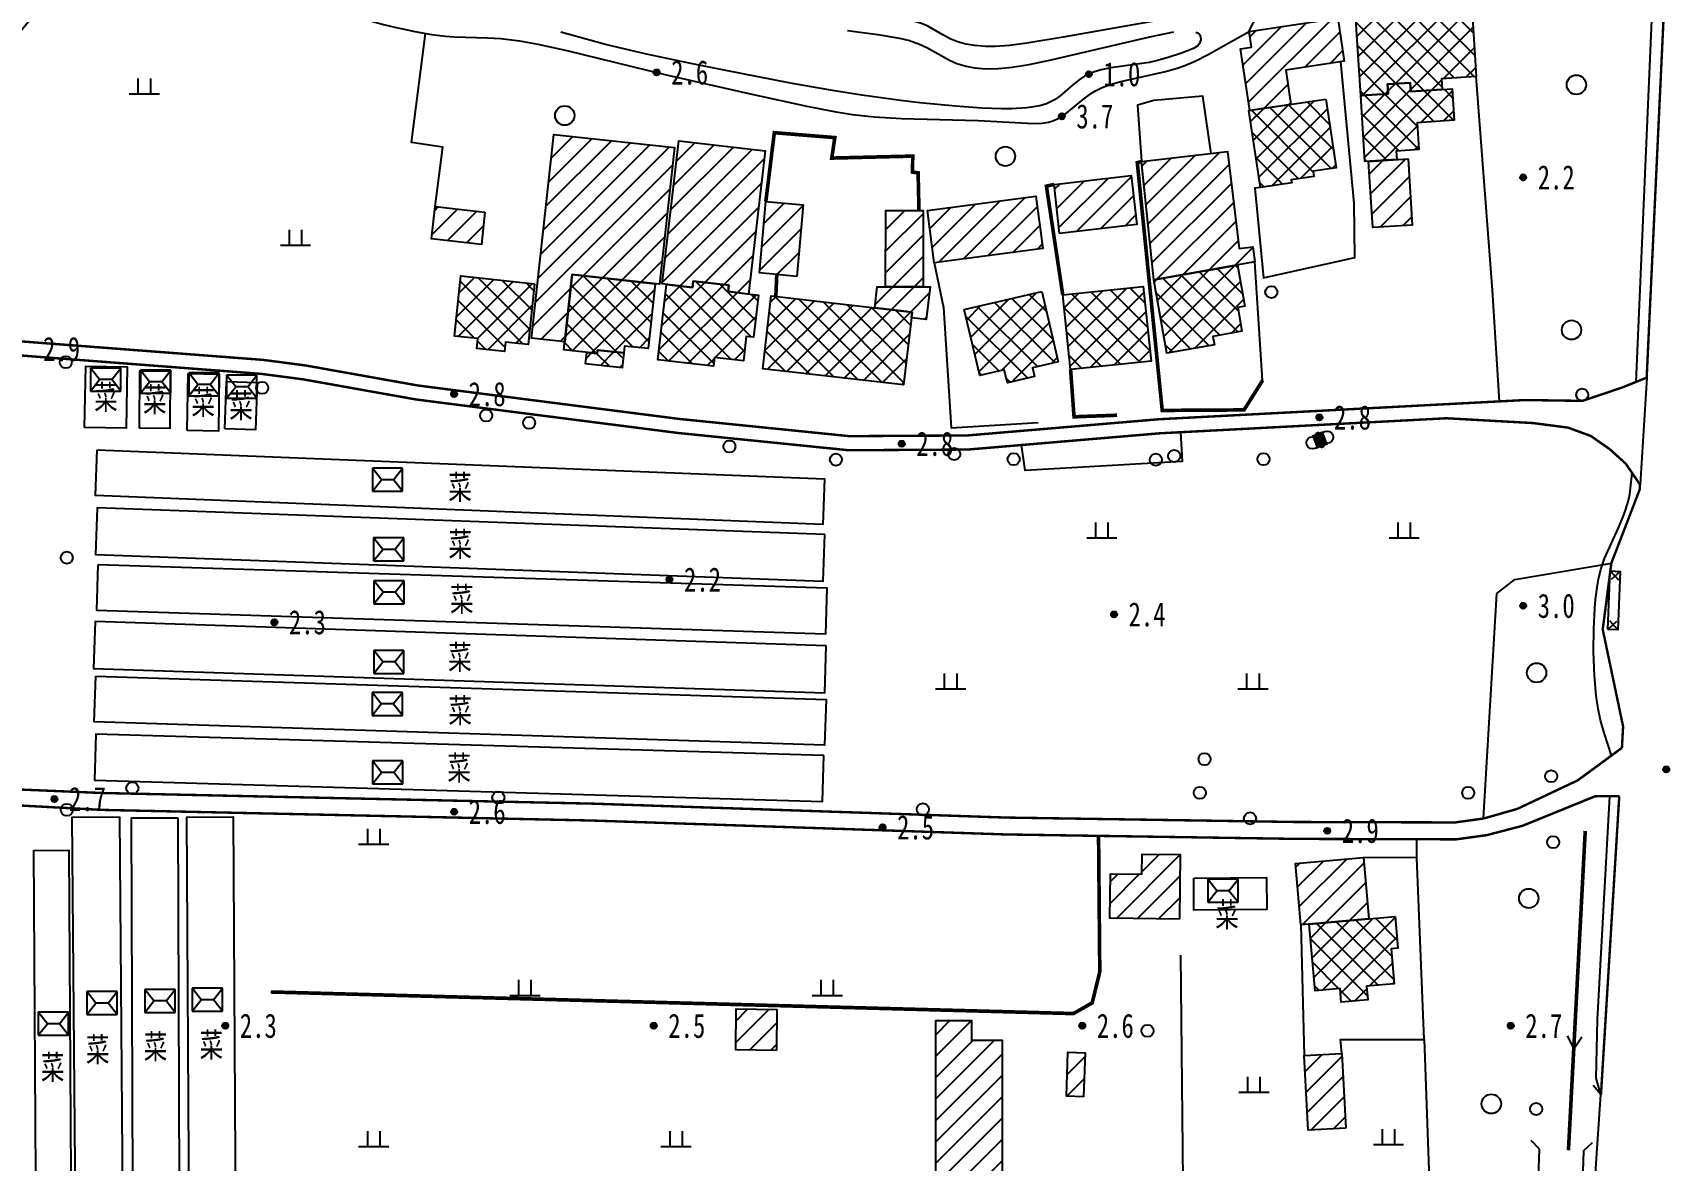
# Model space of a CAD drawing. Header units: metres. Extents: x 494039 to 619385, y 3351420 to 3402703.
# Drawn here: x 588085.7 to 588356.3, y 3393144.3 to 3393330.7 of the extents above; entities that cross this region are included whole.
import ezdxf
from ezdxf.enums import TextEntityAlignment as Align

# ---------------------------------------------------------------- set-up
doc = ezdxf.new("R2010")
doc.units = ezdxf.units.M
for name, pattern in [('2430', [0]), ('2450', [0]), ('4410a', [0]), ('4430', [0]), ('8521', [0]), ('9610', [0])]:
    doc.linetypes.add(name, pattern=pattern)
for name, color, linetype in [('210100', 130, 'Continuous'), ('220200', 130, 'Continuous'), ('261301', 141, 'Continuous'), ('310300', 8, 'Continuous'), ('310500', 8, 'Continuous'), ('310600', 8, 'Continuous'), ('330400', 8, 'Continuous'), ('380201', 8, '2430'), ('380202', 8, '2450'), ('420500', 8, 'Continuous'), ('430300', 8, 'Continuous'), ('440100', 8, 'Continuous'), ('440300', 8, '4430'), ('510301', 8, 'Continuous'), ('510402', 8, 'Continuous'), ('720100', 8, 'Continuous'), ('760201', 8, '8521'), ('810100', 8, '9610'), ('810302', 8, 'Continuous'), ('810501', 8, 'Continuous')]:
    doc.layers.add(name, color=color, linetype=linetype)
pattern_1 = [(45, (0, 0), (-1.767766953, 1.767766953), []), (135, (0, 0), (-1.767766953, -1.767766953), [])]
pattern_2 = [(45, (0, 0), (-1.767766953, 1.767766953), [])]

# ---------------------------------------------------------------- blocks, each defined once
blk = doc.blocks.new('gc170')
at = {"linetype": 'Continuous'}
blk.add_circle((0, 0), 0.5, dxfattribs=at)
blk = doc.blocks.new('gu')
at = {"flags": 128}
for points in [[(3.75, 0), (-3.75, 0)], [(2.71, -0.6), (3.75, 0), (3.75, 0), (2.71, 0.6)]]:
    blk.add_lwpolyline(points, dxfattribs=at)
blk = doc.blocks.new('p_point')
for radius in [0.25, 0.2, 0.15, 0.1, 0.05]:
    blk.add_circle((0, 0), radius)
blk.add_point((0, 0))
blk = doc.blocks.new('vm')
at = {"linetype": 'Continuous'}
for p, q in [((1.25, 0), (-1.25, 0)), ((-0.5, 0), (-0.5, 1.3)), ((0.5, 1.3), (0.5, 0))]:
    blk.add_line(p, q, dxfattribs=at)
blk = doc.blocks.new('v1')
blk.add_circle((0, 0), 0.8)
blk = doc.blocks.new('mf')
for p, q in [((1.25, 0.95), (-1.25, 0.95)), ((-1.25, 0.95), (-1.25, -0.95)), ((0.5, 0), (-0.5, 0)), ((1.25, -0.95), (1.25, 0.95)), ((-1.25, -0.95), (1.25, -0.95))]:
    blk.add_line(p, q)
at = {"flags": 128}
for points in [[(-1.25, -0.95), (-0.5, 0), (-1.25, 0.95)], [(1.25, -0.95), (0.5, 0), (1.25, 0.95)]]:
    blk.add_lwpolyline(points, dxfattribs=at)
blk = doc.blocks.new('1-3&1-4')
at = {"layer": '310300', "linetype": 'Continuous'}
h = blk.add_hatch(dxfattribs=at)
h.set_pattern_fill('ANSI31', color=8, scale=20, style=0)
h.set_pattern_definition(pattern_2)
h.paths.add_polyline_path([(588286.9783, 3393317.888), (588285.4481, 3393328.0749), (588287.2726, 3393328.3489), (588286.8811, 3393330.9551), (588301.5083, 3393333.1524), (588302.5795, 3393326.0215), (588292.8973, 3393324.5671), (588293.7479, 3393318.9049)])
h = blk.add_hatch(dxfattribs=at)
h.set_pattern_fill('ANSI31', color=8, scale=20, style=0)
h.set_pattern_definition(pattern_2)
h.paths.add_polyline_path([(588174.9276, 3393290.7501), (588173.7044, 3393279.6377), (588168.1973, 3393280.2439), (588171.9059, 3393313.9365), (588191.8124, 3393311.7453), (588189.3269, 3393289.1651)])
h = blk.add_hatch(dxfattribs=at)
h.set_pattern_fill('ANSI31', color=8, scale=20, style=0)
h.set_pattern_definition(pattern_2)
h.paths.add_polyline_path([(588200.7048, 3393287.9228), (588200.8294, 3393288.993), (588194.919, 3393289.6812), (588194.7944, 3393288.611), (588189.8, 3393289.1926), (588192.5598, 3393312.8945), (588206.8217, 3393311.2338), (588204.0619, 3393287.5319)])
h = blk.add_hatch(dxfattribs=at)
h.set_pattern_fill('ANSI31', color=8, scale=20, style=0)
h.set_pattern_definition(pattern_2)
h.paths.add_polyline_path([(588271.0824, 3393289.8705), (588269.0398, 3393309.4278), (588283.295, 3393311.1267), (588285.212, 3393295.0414), (588287.4756, 3393295.3111), (588287.7707, 3393292.8349)])
h = blk.add_hatch(dxfattribs=at)
h.set_pattern_fill('ANSI31', color=8, scale=20, style=0)
h.set_pattern_definition(pattern_2)
h.paths.add_polyline_path([(588313.1303, 3393309.8853), (588313.8311, 3393298.9453), (588307.3015, 3393298.527), (588306.6007, 3393309.467)])
h = blk.add_hatch(dxfattribs=at)
h.set_pattern_fill('ANSI31', color=8, scale=20, style=0)
h.set_pattern_definition(pattern_2)
h.paths.add_polyline_path([(588255.5226, 3393297.5468), (588254.5973, 3393305.6521), (588267.3689, 3393307.1101), (588268.2942, 3393299.0048)])
h = blk.add_hatch(dxfattribs=at)
h.set_pattern_fill('ANSI31', color=8, scale=20, style=0)
h.set_pattern_definition(pattern_2)
h.paths.add_polyline_path([(588212.0703, 3393290.4553), (588205.8748, 3393291.011), (588206.9357, 3393302.8403), (588213.1312, 3393302.2847)])
h = blk.add_hatch(dxfattribs=at)
h.set_pattern_fill('ANSI31', color=8, scale=20, style=0)
h.set_pattern_definition(pattern_2)
h.paths.add_polyline_path([(588234.7983, 3393292.707), (588233.6594, 3393301.3417), (588251.6087, 3393303.7092), (588252.7476, 3393295.0745)])
h = blk.add_hatch(dxfattribs=at)
h.set_pattern_fill('ANSI31', color=8, scale=20, style=0)
h.set_pattern_definition(pattern_2)
h.paths.add_polyline_path([(588160.4936, 3393301.0702), (588159.8938, 3393295.7382), (588151.6566, 3393296.6647), (588152.2564, 3393301.9968)])
h = blk.add_hatch(dxfattribs=at)
h.set_pattern_fill('ANSI31', color=8, scale=20, style=0)
h.set_pattern_definition(pattern_2)
h.paths.add_polyline_path([(588226.7343, 3393288.7435), (588226.7542, 3393301.3363), (588232.966, 3393301.3266), (588232.9462, 3393288.7337)])
h = blk.add_hatch(dxfattribs=at)
h.set_pattern_fill('ANSI31', color=8, scale=20, style=0)
h.set_pattern_definition(pattern_2)
h.paths.add_polyline_path([(588224.9604, 3393285.2382), (588225.3662, 3393288.7456), (588234.0897, 3393288.7319), (588233.4605, 3393283.2927), (588231.0054, 3393283.5767), (588231.1153, 3393284.5261)])
h = blk.add_hatch(dxfattribs=at)
h.set_pattern_fill('ANSI31', color=8, scale=20, style=0)
h.set_pattern_definition(pattern_2)
h.paths.add_polyline_path([(588275.3187, 3393184.1204), (588263.8201, 3393184.2866), (588263.9266, 3393191.6555), (588269.1364, 3393191.5803), (588269.1842, 3393194.8931), (588275.4731, 3393194.8022)])
h = blk.add_hatch(dxfattribs=at)
h.set_pattern_fill('ANSI31', color=8, scale=20, style=0)
h.set_pattern_definition(pattern_2)
h.paths.add_polyline_path([(588295.3866, 3393183.2008), (588294.5073, 3393193.3368), (588305.757, 3393194.3128), (588306.6364, 3393184.1768)])
h = blk.add_hatch(dxfattribs=at)
h.set_pattern_fill('ANSI31', color=8, scale=20, style=0)
h.set_pattern_definition(pattern_2)
h.paths.add_polyline_path([(588208.674, 3393162.4194), (588201.9492, 3393162.5142), (588202.0445, 3393169.2794), (588208.7694, 3393169.1846)])
h = blk.add_hatch(dxfattribs=at)
h.set_pattern_fill('ANSI31', color=8, scale=20, style=0)
h.set_pattern_definition(pattern_2)
h.paths.add_polyline_path([(588246.0003, 3393139.7349), (588235.03, 3393139.7358), (588235.0322, 3393167.356), (588240.9396, 3393167.3555), (588240.9394, 3393164.1329), (588246.0022, 3393164.1325)])
h = blk.add_hatch(dxfattribs=at)
h.set_pattern_fill('ANSI31', color=8, scale=20, style=0)
h.set_pattern_definition(pattern_2)
h.paths.add_polyline_path([(588259.4928, 3393154.7738), (588256.642, 3393154.8694), (588256.8854, 3393162.1241), (588259.7362, 3393162.0285)])
h = blk.add_hatch(dxfattribs=at)
h.set_pattern_fill('ANSI31', color=8, scale=20, style=0)
h.set_pattern_definition(pattern_2)
h.paths.add_polyline_path([(588302.8444, 3393149.5653), (588296.5967, 3393149.2336), (588295.942, 3393161.5645), (588302.1897, 3393161.8962)])
at = {"layer": '310500', "linetype": 'Continuous'}
h = blk.add_hatch(dxfattribs=at)
h.set_pattern_fill('ANSI37', color=8, scale=20, style=0)
h.set_pattern_definition(pattern_1)
h.paths.add_polyline_path([(588313.5705, 3393321.0052), (588313.4755, 3393322.4885), (588309.7393, 3393322.2492), (588309.8431, 3393320.6298), (588305.3156, 3393320.3398), (588304.4568, 3393333.7458), (588315.8868, 3393334.478), (588315.7691, 3393336.3158), (588323.5697, 3393336.8155), (588324.4228, 3393323.4968), (588318.6696, 3393323.1282), (588318.7842, 3393321.3391)])
h = blk.add_hatch(dxfattribs=at)
h.set_pattern_fill('ANSI37', color=8, scale=20, style=0)
h.set_pattern_definition(pattern_1)
h.paths.add_polyline_path([(588309.8431, 3393320.6298), (588309.7393, 3393322.2492), (588313.4755, 3393322.4885), (588313.5705, 3393321.0052), (588320.4118, 3393321.4434), (588320.7438, 3393316.26), (588314.6431, 3393315.8692), (588314.9285, 3393311.4129), (588311.1834, 3393311.173), (588311.2736, 3393309.7663), (588306.0145, 3393309.4294), (588305.3156, 3393320.3398)])
h = blk.add_hatch(dxfattribs=at)
h.set_pattern_fill('ANSI37', color=8, scale=20, style=0)
h.set_pattern_definition(pattern_1)
h.paths.add_polyline_path([(588299.5423, 3393319.7753), (588301.2481, 3393308.4201), (588297.44, 3393307.848), (588297.5727, 3393306.9647), (588293.833, 3393306.4029), (588293.9037, 3393305.9328), (588288.7379, 3393305.1568), (588286.8288, 3393317.8655)])
h = blk.add_hatch(dxfattribs=at)
h.set_pattern_fill('ANSI37', color=8, scale=20, style=0)
h.set_pattern_definition(pattern_1)
h.paths.add_polyline_path([(588271.0824, 3393289.8705), (588284.9186, 3393292.3283), (588286.1314, 3393285.5008), (588284.9592, 3393285.2925), (588285.654, 3393281.3807), (588280.8756, 3393280.5319), (588281.1248, 3393279.129), (588273.2392, 3393277.7283)])
h = blk.add_hatch(dxfattribs=at)
h.set_pattern_fill('ANSI37', color=8, scale=20, style=0)
h.set_pattern_definition(pattern_1)
h.paths.add_polyline_path([(588168.6954, 3393289.2088), (588167.609, 3393279.1701), (588163.8913, 3393279.5724), (588163.721, 3393277.9993), (588159.124, 3393278.4968), (588159.3041, 3393280.1603), (588155.4468, 3393280.5777), (588156.5234, 3393290.526)])
h = blk.add_hatch(dxfattribs=at)
h.set_pattern_fill('ANSI37', color=8, scale=20, style=0)
h.set_pattern_definition(pattern_1)
h.paths.add_polyline_path([(588188.6495, 3393289.2396), (588187.4673, 3393278.4996), (588183.5809, 3393278.9274), (588183.4545, 3393277.7786), (588179.111, 3393278.2567), (588179.0486, 3393277.6893), (588173.5565, 3393278.2938), (588174.9276, 3393290.7501)])
h = blk.add_hatch(dxfattribs=at)
h.set_pattern_fill('ANSI37', color=8, scale=20, style=0)
h.set_pattern_definition(pattern_1)
h.paths.add_polyline_path([(588194.7944, 3393288.611), (588194.919, 3393289.6812), (588200.8294, 3393288.993), (588200.7048, 3393287.9228), (588205.7231, 3393287.3385), (588204.9129, 3393280.3807), (588203.6883, 3393280.5232), (588203.2188, 3393276.4915), (588198.4407, 3393277.0478), (588198.2718, 3393275.5978), (588189.0594, 3393276.6705), (588190.5079, 3393289.1101)])
h = blk.add_hatch(dxfattribs=at)
h.set_pattern_fill('ANSI37', color=8, scale=20, style=0)
h.set_pattern_definition(pattern_1)
h.paths.add_polyline_path([(588231.1153, 3393284.5261), (588229.7221, 3393272.4841), (588206.4421, 3393275.1774), (588207.8352, 3393287.2194)])
h = blk.add_hatch(dxfattribs=at)
h.set_pattern_fill('ANSI37', color=8, scale=20, style=0)
h.set_pattern_definition(pattern_1)
h.paths.add_polyline_path([(588252.5944, 3393287.9595), (588255.3015, 3393276.3213), (588251.0499, 3393275.3323), (588251.3901, 3393273.8695), (588246.8745, 3393272.8192), (588246.3711, 3393274.9837), (588242.3024, 3393274.0373), (588239.7585, 3393284.9738)])
h = blk.add_hatch(dxfattribs=at)
h.set_pattern_fill('ANSI37', color=8, scale=20, style=0)
h.set_pattern_definition(pattern_1)
h.paths.add_polyline_path([(588256.0373, 3393287.3929), (588269.3521, 3393288.7855), (588270.6454, 3393276.4204), (588257.3306, 3393275.0277)])
h = blk.add_hatch(dxfattribs=at)
h.set_pattern_fill('ANSI37', color=8, scale=20, style=0)
h.set_pattern_definition(pattern_1)
h.paths.add_polyline_path([(588179.0486, 3393277.6893), (588179.111, 3393278.2567), (588183.4545, 3393277.7786), (588183.1861, 3393275.3407), (588177.1102, 3393276.0095), (588177.3161, 3393277.88)])
h = blk.add_hatch(dxfattribs=at)
h.set_pattern_fill('ANSI37', color=8, scale=20, style=0)
h.set_pattern_definition(pattern_1)
h.paths.add_polyline_path([(588310.9974, 3393184.5551), (588311.4508, 3393179.329), (588310.3489, 3393179.2334), (588310.8516, 3393173.4392), (588306.2646, 3393173.0413), (588306.4615, 3393170.771), (588302.1001, 3393170.3926), (588301.9044, 3393172.6481), (588297.7479, 3393172.2875), (588296.7905, 3393183.3226)])
at = {"layer": '210100', "color": 141, "linetype": 'Continuous', "flags": 128}
for points in [[(588220.4561, 3393331.1036), (588225.434, 3393330.4392), (588229.054, 3393329.8333), (588230.7187, 3393329.4442), (588232.3736, 3393328.8777), (588233.5657, 3393328.3096), (588237.3012, 3393326.2094), (588238.5033, 3393325.6663), (588240.0459, 3393325.1935), (588241.4431, 3393324.9447), (588243.4134, 3393324.8001), (588245.409, 3393324.8403), (588247.6755, 3393325.0549), (588250.4939, 3393325.497), (588254.1427, 3393326.2475), (588270.4509, 3393330.0898), (588274.3955, 3393330.9157)], [(588278.0667, 3393330.8568), (588278.4636, 3393330.6556), (588278.7087, 3393330.3918), (588278.8338, 3393330.0435), (588278.843, 3393329.5823), (588278.6593, 3393328.9872), (588278.3496, 3393328.5881), (588277.6636, 3393328.153), (588275.6645, 3393327.3772), (588273.4412, 3393326.6295), (588271.4696, 3393326.0957), (588270.3032, 3393325.8512), (588263.9992, 3393324.945), (588262.4078, 3393324.6049), (588261.0964, 3393324.2038), (588260.4651, 3393323.9529), (588259.6545, 3393323.5546), (588258.7559, 3393322.979), (588257.6869, 3393322.1169), (588255.5927, 3393320.2989), (588254.6837, 3393319.6579), (588254.2566, 3393319.413), (588253.3426, 3393319.0064), (588252.255, 3393318.6747), (588250.8646, 3393318.4119), (588250.0876, 3393318.3201), (588247.5683, 3393318.1853), (588245.9141, 3393318.1766), (588242.6389, 3393318.2818), (588238.3165, 3393318.5877), (588232.4165, 3393319.1797), (588229.2092, 3393319.5548), (588222.8064, 3393320.4047), (588218.29, 3393321.1159), (588211.0036, 3393322.4185), (588200.3304, 3393324.4802), (588194.5574, 3393325.6433), (588187.2249, 3393327.1956), (588182.5292, 3393328.2884), (588180.4509, 3393328.8202), (588173.01, 3393330.8519)]]:
    blk.add_lwpolyline(points, dxfattribs=at)
at = {"layer": '220200', "color": 141, "linetype": 'Continuous', "const_width": 0.6, "flags": 128}
blk.add_lwpolyline([(588342.4314, 3393198.7322), (588339.6552, 3393145.9162)], dxfattribs=at)
at = {"layer": '310300', "color": 8, "linetype": 'Continuous', "flags": 128}
for points in [[(588286.9783, 3393317.888), (588285.4481, 3393328.0749), (588287.2726, 3393328.3489), (588286.8811, 3393330.9551), (588301.5083, 3393333.1524), (588302.5795, 3393326.0215), (588292.8973, 3393324.5671), (588293.7479, 3393318.9049)], [(588271.0824, 3393289.8705), (588269.0398, 3393309.4278), (588283.295, 3393311.1267), (588285.212, 3393295.0414), (588287.4756, 3393295.3111), (588287.7707, 3393292.8349)], [(588313.1303, 3393309.8853), (588313.8311, 3393298.9453), (588307.3015, 3393298.527), (588306.6007, 3393309.467)], [(588275.3187, 3393184.1204), (588263.8201, 3393184.2866), (588263.9266, 3393191.6555), (588269.1364, 3393191.5803), (588269.1842, 3393194.8931), (588275.4731, 3393194.8022)], [(588295.3866, 3393183.2008), (588294.5073, 3393193.3368), (588305.757, 3393194.3128), (588306.6364, 3393184.1768)], [(588246.0003, 3393139.7349), (588235.03, 3393139.7358), (588235.0322, 3393167.356), (588240.9396, 3393167.3555), (588240.9394, 3393164.1329), (588246.0022, 3393164.1325)], [(588259.4928, 3393154.7738), (588256.642, 3393154.8694), (588256.8854, 3393162.1241), (588259.7362, 3393162.0285)]]:
    blk.add_lwpolyline(points, close=True, dxfattribs=at)
for points, elevation in [([(588174.9276, 3393290.7501), (588173.7044, 3393279.6377), (588168.1973, 3393280.2439), (588171.9059, 3393313.9365), (588191.8124, 3393311.7453), (588189.3269, 3393289.1651)], 6.6715), ([(588200.7048, 3393287.9228), (588200.8294, 3393288.993), (588194.919, 3393289.6812), (588194.7944, 3393288.611), (588189.8, 3393289.1926), (588192.5598, 3393312.8945), (588206.8217, 3393311.2338), (588204.0619, 3393287.5319)], 6.6715), ([(588255.5226, 3393297.5468), (588254.5973, 3393305.6521), (588267.3689, 3393307.1101), (588268.2942, 3393299.0048)], 6.731), ([(588212.0703, 3393290.4553), (588205.8748, 3393291.011), (588206.9357, 3393302.8403), (588213.1312, 3393302.2847)], 6.6715), ([(588234.7983, 3393292.707), (588233.6594, 3393301.3417), (588251.6087, 3393303.7092), (588252.7476, 3393295.0745)], 6.731), ([(588160.4936, 3393301.0702), (588159.8938, 3393295.7382), (588151.6566, 3393296.6647), (588152.2564, 3393301.9968)], 6.0762), ([(588226.7343, 3393288.7435), (588226.7542, 3393301.3363), (588232.966, 3393301.3266), (588232.9462, 3393288.7337)], 6.6715), ([(588224.9604, 3393285.2382), (588225.3662, 3393288.7456), (588234.0897, 3393288.7319), (588233.4605, 3393283.2927), (588231.0054, 3393283.5767), (588231.1153, 3393284.5261)], 6.6715), ([(588208.674, 3393162.4194), (588201.9492, 3393162.5142), (588202.0445, 3393169.2794), (588208.7694, 3393169.1846)], 4.9433), ([(588302.8444, 3393149.5653), (588296.5967, 3393149.2336), (588295.942, 3393161.5645), (588302.1897, 3393161.8962)], 5.5148)]:
    blk.add_lwpolyline(points, close=True, dxfattribs=dict(at, elevation=elevation))
at = {"layer": '310500', "color": 8, "linetype": 'Continuous', "flags": 128}
for points, elevation in [([(588313.5705, 3393321.0052), (588313.4755, 3393322.4885), (588309.7393, 3393322.2492), (588309.8431, 3393320.6298), (588305.3156, 3393320.3398), (588304.4568, 3393333.7458), (588315.8868, 3393334.478), (588315.7691, 3393336.3158), (588323.5697, 3393336.8155), (588324.4228, 3393323.4968), (588318.6696, 3393323.1282), (588318.7842, 3393321.3391)], 8.2652), ([(588299.5423, 3393319.7753), (588301.2481, 3393308.4201), (588297.44, 3393307.848), (588297.5727, 3393306.9647), (588293.833, 3393306.4029), (588293.9037, 3393305.9328), (588288.7379, 3393305.1568), (588286.8288, 3393317.8655)], 13.4888), ([(588188.6495, 3393289.2396), (588187.4673, 3393278.4996), (588183.5809, 3393278.9274), (588183.4545, 3393277.7786), (588179.111, 3393278.2567), (588179.0486, 3393277.6893), (588173.5565, 3393278.2938), (588174.9276, 3393290.7501)], 14.1287), ([(588194.7944, 3393288.611), (588194.919, 3393289.6812), (588200.8294, 3393288.993), (588200.7048, 3393287.9228), (588205.7231, 3393287.3385), (588204.9129, 3393280.3807), (588203.6883, 3393280.5232), (588203.2188, 3393276.4915), (588198.4407, 3393277.0478), (588198.2718, 3393275.5978), (588189.0594, 3393276.6705), (588190.5079, 3393289.1101)], 14.0096), ([(588231.1153, 3393284.5261), (588229.7221, 3393272.4841), (588206.4421, 3393275.1774), (588207.8352, 3393287.2194)], 10.8844), ([(588256.0373, 3393287.3929), (588269.3521, 3393288.7855), (588270.6454, 3393276.4204), (588257.3306, 3393275.0277)], 14.2477), ([(588179.0486, 3393277.6893), (588179.111, 3393278.2567), (588183.4545, 3393277.7786), (588183.1861, 3393275.3407), (588177.1102, 3393276.0095), (588177.3161, 3393277.88)], 11.3607)]:
    blk.add_lwpolyline(points, close=True, dxfattribs=dict(at, elevation=elevation))
for points in [[(588309.8431, 3393320.6298), (588309.7393, 3393322.2492), (588313.4755, 3393322.4885), (588313.5705, 3393321.0052), (588320.4118, 3393321.4434), (588320.7438, 3393316.26), (588314.6431, 3393315.8692), (588314.9285, 3393311.4129), (588311.1834, 3393311.173), (588311.2736, 3393309.7663), (588306.0145, 3393309.4294), (588305.3156, 3393320.3398)], [(588271.0824, 3393289.8705), (588284.9186, 3393292.3283), (588286.1314, 3393285.5008), (588284.9592, 3393285.2925), (588285.654, 3393281.3807), (588280.8756, 3393280.5319), (588281.1248, 3393279.129), (588273.2392, 3393277.7283)], [(588168.6954, 3393289.2088), (588167.609, 3393279.1701), (588163.8913, 3393279.5724), (588163.721, 3393277.9993), (588159.124, 3393278.4968), (588159.3041, 3393280.1603), (588155.4468, 3393280.5777), (588156.5234, 3393290.526)], [(588252.5944, 3393287.9595), (588255.3015, 3393276.3213), (588251.0499, 3393275.3323), (588251.3901, 3393273.8695), (588246.8745, 3393272.8192), (588246.3711, 3393274.9837), (588242.3024, 3393274.0373), (588239.7585, 3393284.9738)], [(588310.9974, 3393184.5551), (588311.4508, 3393179.329), (588310.3489, 3393179.2334), (588310.8516, 3393173.4392), (588306.2646, 3393173.0413), (588306.4615, 3393170.771), (588302.1001, 3393170.3926), (588301.9044, 3393172.6481), (588297.7479, 3393172.2875), (588296.7905, 3393183.3226)]]:
    blk.add_lwpolyline(points, close=True, dxfattribs=at)
at = {"layer": '310600', "color": 8, "linetype": 'Continuous'}
for p, q in [((588346.5514, 3393241.7211), (588347.9117, 3393240.255)), ((588348.2049, 3393241.6592), (588346.7388, 3393240.2989)), ((588346.1893, 3393232.0487), (588347.6554, 3393233.409)), ((588347.8427, 3393231.9868), (588346.4824, 3393233.4529))]:
    blk.add_line(p, q, dxfattribs=at)
at = {"layer": '310600', "color": 8, "linetype": 'Continuous', "flags": 128}
blk.add_lwpolyline([(588346.1893, 3393232.0487), (588346.5514, 3393241.7211), (588348.2049, 3393241.6592), (588347.8427, 3393231.9868)], close=True, dxfattribs=at)
at = {"layer": '330400', "color": 8, "linetype": 'Continuous', "flags": 128}
for points, elevation in [([(588094.2911, 3393265.4689), (588094.4904, 3393275.6029), (588101.3369, 3393275.4682), (588101.1376, 3393265.3343)], 4.6403), ([(588103.3531, 3393265.33), (588103.3952, 3393274.8212), (588108.4217, 3393274.799), (588108.3797, 3393265.3077)], 4.6105), ([(588111.2579, 3393264.9338), (588111.3886, 3393274.3692), (588116.547, 3393274.2978), (588116.4164, 3393264.8624)], 4.6105), ([(588117.4905, 3393265.218), (588117.7491, 3393273.0897), (588122.8103, 3393272.9234), (588122.5516, 3393265.0517)], 4.6105), ([(588216.7007, 3393247.7753), (588096.3847, 3393252.1921), (588096.1011, 3393244.4659), (588216.4171, 3393240.0491)], 3.5147), ([(588216.9353, 3393229.3382), (588096.0261, 3393233.3869), (588095.7654, 3393225.6032), (588216.6746, 3393221.5545)], 3.604), ([(588096.1185, 3393224.3019), (588216.9054, 3393220.4548), (588216.6649, 3393212.9046), (588095.8781, 3393216.7517)], 3.604), ([(588216.5083, 3393211.1843), (588096.1651, 3393214.7513), (588095.9395, 3393207.1416), (588216.2827, 3393203.5746)], 3.604), ([(588100.0365, 3393201.0658), (588100.6843, 3393124.1254), (588092.8715, 3393124.0596), (588092.2237, 3393201)], 3.604), ([(588109.7092, 3393200.9211), (588110.0053, 3393125.1914), (588102.3296, 3393125.1614), (588102.0335, 3393200.8911)], 3.604), ([(588086.3513, 3393123.736), (588085.8964, 3393195.4863), (588091.6735, 3393195.523), (588092.1283, 3393123.7726)], 3.604)]:
    blk.add_lwpolyline(points, close=True, dxfattribs=dict(at, elevation=elevation))
for points in [[(588096.3881, 3393261.7659), (588216.665, 3393256.948), (588216.3632, 3393249.4134), (588096.0863, 3393254.2313)], [(588096.5428, 3393242.8179), (588217.034, 3393238.9203), (588216.7867, 3393231.2734), (588096.2954, 3393235.171)], [(588111.6495, 3393125.5769), (588111.1863, 3393201.0302), (588118.8485, 3393201.0773), (588119.3117, 3393125.624)], [(588277.6885, 3393190.9324), (588289.7307, 3393191.0193), (588289.769, 3393185.7121), (588277.7268, 3393185.6252)]]:
    blk.add_lwpolyline(points, close=True, dxfattribs=at)
at = {"layer": '380201', "color": 8, "linetype": '2430', "const_width": 0.6, "flags": 128}
for points in [[(588232.2575, 3393301.3277), (588232.1197, 3393307.5659), (588231.1939, 3393307.6952), (588231.2295, 3393310.3406), (588217.8431, 3393310.0151), (588218.3463, 3393313.4039), (588208.3397, 3393314.2134), (588206.9357, 3393302.8403)], [(588254.5973, 3393305.6521), (588253.3317, 3393305.3677), (588256.0373, 3393287.3929)]]:
    blk.add_lwpolyline(points, dxfattribs=at)
for points, elevation in [([(588269.0398, 3393309.4278), (588268.3584, 3393309.2585), (588272.485, 3393268.277), (588286.0151, 3393268.3636), (588289.0886, 3393273.2479)], 6.0888), ([(588208.749, 3393290.7532), (588208.5885, 3393287.1322)], 6.8388), ([(588257.3306, 3393275.0277), (588257.9011, 3393267.2225), (588265.0261, 3393267.4843)], 6.0888)]:
    blk.add_lwpolyline(points, dxfattribs=dict(at, elevation=elevation))
at = {"layer": '380202', "color": 8, "linetype": '2450', "flags": 128}
for points in [[(588288.7379, 3393305.1568), (588287.7755, 3393305.049), (588289.2397, 3393290.1964), (588304.3248, 3393293.5887), (588304.1962, 3393302.5629), (588302.0176, 3393325.9371)], [(588280.5495, 3393310.7995), (588279.1925, 3393320.2349), (588271.0952, 3393319.5185), (588268.3887, 3393318.7495), (588269.0398, 3393309.4278)], [(588234.7983, 3393292.707), (588236.2966, 3393285.2834), (588237.5826, 3393265.4004), (588251.9451, 3393266.2954)], [(588295.3866, 3393183.2008), (588295.942, 3393161.5645)]]:
    blk.add_lwpolyline(points, dxfattribs=at)
for points, elevation in [([(588289.0886, 3393273.2479), (588287.7707, 3393292.8349)], 6.0888), ([(588302.1897, 3393161.8962), (588301.9462, 3393164.2426), (588315.8227, 3393164.2274), (588314.5638, 3393194.2981), (588305.757, 3393194.3128)], 5.0054), ([(588275.9469, 3393140.8499), (588275.5424, 3393178.1762)], 4.425)]:
    blk.add_lwpolyline(points, dxfattribs=dict(at, elevation=elevation))
at = {"layer": '420500', "color": 8, "linetype": 'Continuous', "const_width": 0.4, "flags": 128}
for points in [[(588355.5902, 3393337.5567), (588352.5921, 3393273.7054)], [(588351.49, 3393256.0149), (588351.4389, 3393255.1936), (588346.7511, 3393243.0163), (588345.3226, 3393232.0564), (588348.6967, 3393215.9981), (588348.5015, 3393212.4693)], [(588035.0256, 3393206.9407), (588060.6362, 3393206.5495), (588097.2148, 3393205.0005), (588178.3095, 3393203.2392), (588246.6818, 3393200.9381), (588294.6537, 3393200.2046), (588320.9224, 3393200.1319), (588325.6124, 3393200.7804), (588331.1664, 3393202.36), (588341.1862, 3393207.087), (588348.5015, 3393212.4693)], [(588348.0599, 3393204.4844), (588344.052, 3393204.4547), (588332.0597, 3393199.5757), (588326.1887, 3393198.0396), (588321.1107, 3393197.3375), (588294.6285, 3393197.4107), (588246.6135, 3393198.1449), (588178.2322, 3393200.4463), (588097.1409, 3393202.2076), (588060.2624, 3393204.1873), (588035.1177, 3393204.1425)], [(588348.0599, 3393204.4844), (588345.0334, 3393155.1138)]]:
    blk.add_lwpolyline(points, dxfattribs=at)
at = {"layer": '430300', "color": 8, "linetype": 'Continuous'}
for p, q in [((588345.0334, 3393155.1138), (588343.7186, 3393156.6209)), ((588334.8594, 3393146.0793), (588333.4941, 3393147.5408)), ((588342.168, 3393145.8308), (588343.6295, 3393147.1961))]:
    blk.add_line(p, q, dxfattribs=at)
at = {"layer": '430300', "color": 8, "linetype": 'Continuous', "flags": 128}
for points in [[(588343.0337, 3393125.7776), (588345.0334, 3393155.1138)], [(588334.1191, 3393124.3062), (588334.8594, 3393146.0793)], [(588342.168, 3393145.8308), (588341.4277, 3393124.0577)]]:
    blk.add_lwpolyline(points, dxfattribs=at)
at = {"layer": '440100', "color": 8, "linetype": '4410a', "const_width": 0.4, "flags": 128}
blk.add_lwpolyline([(588019.6583, 3393282.823), (588079.4332, 3393280.031), (588123.7779, 3393276.6383), (588130.7382, 3393275.7285), (588149.408, 3393272.3992), (588192.6289, 3393266.8702), (588220.7497, 3393264.0229), (588240.229, 3393264.1359), (588271.9424, 3393266.8203), (588332.4979, 3393269.9959), (588341.9749, 3393269.8579), (588348.531, 3393272.0634), (588352.5921, 3393273.7054)], dxfattribs=at)
at = {"layer": '440100', "color": 8, "linetype": 'Continuous', "const_width": 0.4, "flags": 128}
for points in [[(588019.5496, 3393280.4954), (588079.2899, 3393277.705), (588123.5378, 3393274.3198), (588130.3825, 3393273.425), (588149.0554, 3393270.0952), (588192.3636, 3393264.555), (588220.6388, 3393261.6921), (588240.3342, 3393261.8063), (588272.1018, 3393264.4953), (588319.5242, 3393266.9825), (588333.7984, 3393266.1874), (588339.5686, 3393265.4373), (588343.3446, 3393264.0609), (588346.5179, 3393261.8412), (588349.1265, 3393259.4787)], [(588349.1265, 3393259.4787), (588351.49, 3393256.0149)]]:
    blk.add_lwpolyline(points, dxfattribs=at)
at = {"layer": '440300', "color": 8, "linetype": '4430', "const_width": 0.6, "flags": 128}
blk.add_lwpolyline([(588125.0803, 3393172.0915), (588257.8106, 3393168.5185), (588260.8996, 3393170.286), (588262.1592, 3393175.4292), (588261.9572, 3393197.9103)], dxfattribs=at)
at = {"layer": '510402', "color": 8, "linetype": 'Continuous'}
for p, q in [((588298.4093, 3393264.623), (588297.8342, 3393264.4024)), ((588297.8342, 3393264.4024), (588298.6936, 3393262.1616)), ((588299.2687, 3393262.3822), (588298.4093, 3393264.623)), ((588298.6936, 3393262.1616), (588299.2687, 3393262.3822))]:
    blk.add_line(p, q, dxfattribs=at)
at = {"layer": '510402', "color": 8, "linetype": 'Continuous', "const_width": 2.4, "flags": 128}
blk.add_lwpolyline([(588299.4851, 3393263.7504), (588297.6178, 3393263.0342)], dxfattribs=at)
at = {"layer": '760201', "color": 8, "linetype": '8521', "flags": 128}
for points in [[(588286.8811, 3393330.9551), (588287.1989, 3393331.6962), (588287.5929, 3393332.4294), (588288.0849, 3393333.0643), (588288.6108, 3393333.5434), (588289.3663, 3393334.0489), (588289.8499, 3393334.314), (588291.886, 3393335.2829), (588292.8293, 3393335.8168), (588293.5137, 3393336.3327), (588294.137, 3393336.9807), (588294.2913, 3393337.2042), (588294.4486, 3393337.5767), (588294.4619, 3393337.8575), (588294.3476, 3393338.173), (588294.1086, 3393338.4727), (588293.8348, 3393338.6798), (588293.6096, 3393338.7869), (588293.1434, 3393338.8847), (588292.8542, 3393338.8858), (588292.2766, 3393338.7959), (588291.4136, 3393338.5057), (588290.4984, 3393338.0411), (588288.5564, 3393336.8878), (588287.4359, 3393336.3578), (588286.6666, 3393336.0535), (588284.8896, 3393335.472), (588283.8828, 3393335.194), (588281.0228, 3393334.5212), (588275.167, 3393333.3756), (588256.1025, 3393329.9888), (588250.1017, 3393328.9954), (588247.2215, 3393328.6258), (588244.857, 3393328.4536), (588243.2741, 3393328.4537), (588241.5074, 3393328.6104), (588239.9924, 3393328.8839), (588238.6281, 3393329.2616), (588237.4342, 3393329.7325), (588236.1866, 3393330.394), (588233.7409, 3393331.807), (588232.6892, 3393332.2695), (588231.5766, 3393332.5937), (588230.8892, 3393332.7346), (588229.0211, 3393333.0021), (588205.9697, 3393335.5176), (588200.7228, 3393336.2482), (588191.2573, 3393337.7264), (588188.1959, 3393338.0813), (588183.4026, 3393338.3385), (588182.7738, 3393338.4209), (588181.7408, 3393338.6538), (588181.2073, 3393338.8399), (588180.5735, 3393339.152), (588180.1583, 3393339.468), (588179.8616, 3393339.8334), (588179.6007, 3393340.3774), (588179.4917, 3393340.719), (588179.1202, 3393342.4307), (588178.876, 3393343.1608), (588178.5429, 3393343.6677), (588178.1985, 3393343.9498), (588177.9461, 3393344.0914), (588177.3151, 3393344.3317), (588175.5194, 3393344.7384), (588173.8451, 3393345.19), (588168.285, 3393347.1379), (588164.3401, 3393348.2002), (588163.409, 3393348.4714), (588162.1134, 3393348.9334), (588161.3664, 3393349.2737), (588160.744, 3393349.6189), (588159.7367, 3393350.2969), (588156.3548, 3393353.0991), (588155.5158, 3393353.6846), (588154.9011, 3393354.0394), (588153.7183, 3393354.5977), (588149.543, 3393356.1441), (588146.9415, 3393357.2382), (588143.1232, 3393359.0349), (588140.605, 3393360.2839), (588138.1013, 3393361.5607), (588134.3808, 3393363.5455), (588131.9454, 3393364.9591), (588130.3613, 3393365.9811), (588129.0114, 3393366.9682), (588127.6752, 3393368.0944), (588126.2158, 3393369.4808), (588124.8362, 3393370.943), (588123.5635, 3393372.4672), (588122.7101, 3393373.6517), (588121.9825, 3393374.878), (588121.4342, 3393376.1584), (588121.1962, 3393377.0492), (588121.0884, 3393377.6576), (588120.9679, 3393378.9015), (588120.9598, 3393380.8163), (588121.0326, 3393382.1148), (588121.331, 3393385.0728), (588121.634, 3393387.3902), (588122.3889, 3393392.7331), (588123.544, 3393401.5372), (588124.172, 3393405.7009), (588124.6832, 3393408.3263), (588125.158, 3393410.1795), (588125.7945, 3393412.0117), (588126.0474, 3393412.5886), (588126.6007, 3393413.6276), (588127.1336, 3393414.3993), (588127.6984, 3393415.0309), (588128.3209, 3393415.5685), (588129.0051, 3393416.0171), (588129.6175, 3393416.3121), (588130.6453, 3393416.658), (588133.1777, 3393417.291), (588146.1495, 3393416.7109), (588145.8421, 3393424.4778), (588137.6249, 3393424.6346), (588129.2858, 3393425.0515), (588128.1448, 3393425.054), (588126.7103, 3393424.989), (588125.7539, 3393424.8925), (588123.8507, 3393424.5888), (588122.7658, 3393424.3596), (588120.5944, 3393423.7949), (588118.8158, 3393423.2307), (588116.7779, 3393422.463), (588115.198, 3393421.7531), (588114.4367, 3393421.3611), (588113.3453, 3393420.7175), (588112.3342, 3393419.9931), (588111.5727, 3393419.3128), (588111.0305, 3393418.7071), (588110.6171, 3393418.1291), (588110.1157, 3393417.2321), (588109.638, 3393416.1083), (588109.181, 3393414.6836), (588108.6954, 3393412.5861), (588108.1675, 3393409.1064), (588107.8576, 3393406.3094), (588106.8182, 3393395.5413), (588106.598, 3393393.7473), (588106.1836, 3393391.0595), (588105.7108, 3393388.8249), (588105.0153, 3393386.5192), (588104.4999, 3393385.2741), (588104.2369, 3393384.755), (588103.7238, 3393383.9317), (588103.227, 3393383.336), (588102.6023, 3393382.8114), (588102.0105, 3393382.4687), (588101.2028, 3393382.1454), (588100.1546, 3393381.8792), (588098.6605, 3393381.6716), (588093.9189, 3393381.4193), (588091.743, 3393381.1821), (588090.8392, 3393381.0279), (588089.3777, 3393380.6875), (588088.6716, 3393380.4717), (588087.583, 3393380.0496), (588086.5645, 3393379.5175), (588085.6681, 3393378.9031), (588085.1313, 3393378.4745), (588081.4312, 3393375.0184), (588080.2822, 3393374.0664), (588078.6862, 3393372.8899), (588076.2031, 3393371.2549), (588071.5047, 3393368.4807), (588068.0219, 3393366.5834), (588066.2616, 3393365.679), (588064.9307, 3393365.0285), (588062.6842, 3393364.0213), (588060.3839, 3393363.1632), (588058.7238, 3393362.6965), (588056.5985, 3393362.2583), (588054.1297, 3393361.8976), (588051.0184, 3393361.6068), (588049.4626, 3393361.526), (588046.9875, 3393361.5062), (588045.1541, 3393361.6109), (588043.4671, 3393361.8382), (588041.5414, 3393362.2439), (588040.4784, 3393362.5167), (588037.7128, 3393363.3327), (588032.7344, 3393364.9945), (588031.6353, 3393365.4606), (588030.8729, 3393365.9046), (588030.3441, 3393366.3373), (588030.1141, 3393366.5857), (588029.8897, 3393366.8914), (588029.5442, 3393367.5758), (588029.2592, 3393368.4766), (588028.6422, 3393371.3083), (588028.3415, 3393372.1151), (588028.0453, 3393372.5945), (588027.7594, 3393372.889), (588027.3143, 3393373.167), (588026.6966, 3393373.3756), (588025.7845, 3393373.4992), (588025.2368, 3393373.514), (588023.6241, 3393373.4258), (588018.9911, 3393372.9441), (588016.0937, 3393372.5465), (588015.0284, 3393372.3517), (588013.4336, 3393371.9816), (588009.6114, 3393370.7962), (588007.9683, 3393370.3576), (588006.608, 3393370.1238), (588005.8189, 3393370.0666), (588005.1007, 3393370.0719), (588003.6591, 3393370.2248), (588002.2262, 3393370.5373), (588000.8219, 3393370.9862), (587999.4688, 3393371.5613), (587998.3482, 3393372.1688), (587997.3351, 3393372.8633), (587996.4406, 3393373.634), (587995.41, 3393374.6949), (587992.3935, 3393378.182)], [(588030.5298, 3393206.7927), (588030.3119, 3393210.8655), (588030.181, 3393215.4134), (588030.2292, 3393220.0484), (588030.4343, 3393228.8647), (588030.3859, 3393232.09), (588030.1994, 3393234.829), (588029.957, 3393236.6344), (588029.6279, 3393238.2207), (588029.2036, 3393239.6936), (588028.4952, 3393241.6266), (588027.1964, 3393244.4557), (588025.6639, 3393247.177), (588024.5131, 3393248.9059), (588023.8813, 3393249.7519), (588022.6343, 3393251.2524), (588020.9355, 3393253.0991), (588018.043, 3393256.1114), (588015.8492, 3393258.5972), (588015.0144, 3393259.6885), (588014.2156, 3393260.8805), (588013.2816, 3393262.4924), (588012.7428, 3393263.5307), (588011.6493, 3393265.8746), (588010.4789, 3393268.714), (588009.6503, 3393270.9207), (588008.288, 3393274.8803), (588007.434, 3393277.5317), (588005.8162, 3393282.8524), (588004.4517, 3393287.7508), (588003.5825, 3393291.3339), (588002.9208, 3393294.8069), (588002.3827, 3393298.5419), (588000.834, 3393312.5287), (588000.2327, 3393317.4145), (587999.8485, 3393319.9955), (587998.3577, 3393328.6928), (587998.143, 3393330.266), (587997.9194, 3393332.6072), (587997.866, 3393334.5325), (587997.9473, 3393336.0485), (587998.1768, 3393337.5354), (587998.3611, 3393338.2653), (587998.6281, 3393339.0556), (587999.0726, 3393340.0406), (587999.7004, 3393341.1263), (588000.5715, 3393342.343), (588001.5609, 3393343.4874), (588002.7743, 3393344.69), (588005.0761, 3393346.6545), (588007.4558, 3393348.3828), (588008.9276, 3393349.2695), (588010.1488, 3393349.8775), (588011.2546, 3393350.3139), (588012.1657, 3393350.5854), (588013.576, 3393350.872), (588014.359, 3393350.9736), (588016.0731, 3393351.0768), (588016.9986, 3393351.0711), (588018.2091, 3393351.0016), (588019.9263, 3393350.7911), (588022.1876, 3393350.362), (588023.5896, 3393350.0353), (588029.9975, 3393348.3262), (588033.7196, 3393347.4531), (588037.7184, 3393346.7161), (588040.3957, 3393346.2857), (588050.6983, 3393344.7582), (588056.2707, 3393343.836), (588058.5891, 3393343.3428), (588059.6442, 3393343.0689), (588061.3693, 3393342.518), (588063.0355, 3393341.8068), (588064.2, 3393341.1533), (588065.1008, 3393340.5225), (588066.1448, 3393339.5784), (588066.6629, 3393338.9741), (588067.3898, 3393337.9367), (588069.1935, 3393334.7507), (588069.9478, 3393333.5354), (588070.5799, 3393332.703), (588071.0479, 3393332.2017), (588071.5569, 3393331.7568), (588071.9667, 3393331.4566), (588072.8518, 3393330.9262), (588074.0116, 3393330.3862), (588074.7289, 3393330.1066), (588076.029, 3393329.6619), (588077.7856, 3393329.1602), (588079.0354, 3393328.9229), (588079.6441, 3393328.8643), (588080.5786, 3393328.8806), (588081.0216, 3393328.9494), (588081.6476, 3393329.1427), (588082.2075, 3393329.4501), (588083.0325, 3393330.1774), (588084.675, 3393332.2254), (588085.3854, 3393333.0285), (588085.8136, 3393333.419), (588086.2638, 3393333.7494), (588087.0399, 3393334.1821), (588087.5534, 3393334.4044), (588088.7384, 3393334.8035), (588091.2263, 3393335.482), (588095.229, 3393336.7674), (588096.5078, 3393337.0587), (588097.6736, 3393337.1855), (588098.9168, 3393337.1471), (588100.4503, 3393336.9235), (588103.8327, 3393336.1761), (588105.5317, 3393335.8788), (588107.5134, 3393335.6881), (588109.4906, 3393335.6546), (588110.9035, 3393335.7292), (588112.9121, 3393335.9722), (588118.559, 3393337.0271), (588121.1872, 3393337.4418), (588122.2331, 3393337.5581), (588124.1747, 3393337.6761), (588125.0664, 3393337.6772), (588126.6851, 3393337.5669), (588127.4275, 3393337.4561), (588128.8603, 3393337.125), (588130.584, 3393336.5691), (588135.2412, 3393334.7371), (588137.7476, 3393333.8521), (588140.954, 3393332.8664), (588143.7158, 3393332.1155), (588145.5812, 3393331.6546), (588148.9216, 3393330.9297), (588151.6553, 3393330.4594), (588153.9829, 3393330.1847), (588155.4376, 3393330.087), (588160.9104, 3393329.9295), (588163.0898, 3393329.8021), (588166.1801, 3393329.4156), (588169.2492, 3393328.8562), (588174.0494, 3393327.7921), (588190.2216, 3393323.8628), (588204.6035, 3393320.5789), (588213.6957, 3393318.6106), (588218.2491, 3393317.7331), (588221.2912, 3393317.2433), (588224.824, 3393316.8466), (588229.3565, 3393316.5718), (588242.0409, 3393316.2038), (588245.1286, 3393316.0823), (588251.2105, 3393315.7269), (588252.6416, 3393315.7829), (588253.6711, 3393315.9499), (588254.3786, 3393316.1592), (588255.2931, 3393316.5725), (588256.166, 3393317.1044), (588256.7315, 3393317.508), (588259.4929, 3393319.7724), (588260.7772, 3393320.7309), (588261.4765, 3393321.1653), (588262.5462, 3393321.6982), (588263.888, 3393322.2068), (588265.6235, 3393322.7037), (588273.0177, 3393324.3534), (588274.9617, 3393324.9047), (588276.2286, 3393325.3482), (588278.0208, 3393326.118), (588279.9905, 3393327.1118), (588286.8811, 3393330.9551)], [(588346.8013, 3393211.2184), (588345.5503, 3393214.9536), (588344.9729, 3393217.0369), (588344.5801, 3393218.9185), (588344.2657, 3393221.1468), (588343.9874, 3393224.3988), (588343.82, 3393228.429), (588343.838, 3393232.1463), (588344.0117, 3393235.5506), (588344.1354, 3393237.0015), (588344.437, 3393239.3965), (588344.6043, 3393240.3418), (588344.9919, 3393241.9694), (588345.6322, 3393243.7992), (588347.9401, 3393248.8683), (588348.7632, 3393250.8679), (588349.0873, 3393251.7695), (588349.5676, 3393253.3685), (588349.7988, 3393254.4137), (588350.2179, 3393257.8793)], [(588345.0334, 3393155.1138), (588344.2571, 3393157.8579), (588344.4404, 3393167.5634), (588346.4818, 3393204.4727)]]:
    blk.add_lwpolyline(points, dxfattribs=at)
at = {"layer": '760201', "color": 8, "linetype": '8521', "elevation": 4.6393, "flags": 128}
blk.add_lwpolyline([(588350.8495, 3393273.0008), (588353.6836, 3393337.9883)], dxfattribs=at)
at = {"layer": '810100', "color": 8, "linetype": '9610', "flags": 128}
for points in [[(588152.2564, 3393301.9968), (588153.5046, 3393311.7975), (588148.3233, 3393312.5764), (588150.657, 3393330.622)], [(588328.2477, 3393269.7731), (588327.0987, 3393288.1864), (588324.4228, 3393323.4968)], [(588352.5921, 3393273.7054), (588351.49, 3393256.0149)], [(588275.5265, 3393264.675), (588275.7924, 3393259.8582), (588249.8339, 3393258.3616), (588249.239, 3393262.5601)], [(588315.8227, 3393164.2274), (588316.7824, 3393136.5026)]]:
    blk.add_lwpolyline(points, dxfattribs=at)
for points, elevation in [([(588325.6124, 3393200.7804), (588327.8323, 3393237.9813), (588330.7887, 3393240.3245), (588346.7511, 3393243.0163)], 4.116), ([(588314.5638, 3393194.2981), (588314.5977, 3393197.3555)], 4.3541)]:
    blk.add_lwpolyline(points, dxfattribs=dict(at, elevation=elevation))
at = {"layer": '261301', "color": 141, "linetype": 'Continuous', "xscale": 2, "yscale": 2, "rotation": 266.9926029530124}
blk.add_blockref('gu', (588340.9299, 3393170.1667, 3.3038), dxfattribs=at)
at = {"layer": '330400', "color": 8, "linetype": 'Continuous', "xscale": 2, "yscale": 2}
for p in [(588097.7681, 3393273.3762), (588106.0392, 3393273.0252), (588114.0322, 3393272.587), (588120.2771, 3393272.2077), (588144.3781, 3393256.8249), (588144.5812, 3393245.2812), (588144.6403, 3393238.2001), (588144.5877, 3393226.6738), (588144.3371, 3393219.743), (588144.4011, 3393208.3969), (588282.5207, 3393188.8443), (588097.1705, 3393170.2633), (588106.7574, 3393170.6172), (588114.5834, 3393170.8165), (588089.134, 3393166.8338)]:
    blk.add_blockref('mf', p, dxfattribs=at)
at = {"layer": '510301', "color": 8, "linetype": 'Continuous', "xscale": 2, "yscale": 2}
for p in [(588290.53, 3393287.8498, 3.5651), (588091.1722, 3393276.2535, 3.3508), (588123.658, 3393272.0069, 3.3508), (588341.9415, 3393270.8772, 4.0711), (588160.6789, 3393267.4301, 3.3508), (588167.7834, 3393266.228, 3.3508), (588200.9148, 3393262.3136, 3.3508), (588238.0726, 3393261.0662, 3.4222), (588218.53, 3393260.141, 3.3508), (588247.9179, 3393260.2171, 3.4222), (588271.4258, 3393260.1273, 3.458), (588274.4686, 3393260.7393, 3.4937), (588289.2366, 3393260.2121, 3.5651), (588091.3376, 3393243.9175, 3.1722), (588279.4878, 3393210.5873, 3.5056), (588336.7968, 3393207.7733, 4.458), (588102.1873, 3393205.7993, 3.2794), (588162.7, 3393204.2632, 3.5056), (588278.7037, 3393205.0222, 3.5056), (588323.0904, 3393205.0234, 4.458), (588091.3415, 3393202.2223, 3.2437), (588232.8864, 3393202.3018, 3.5056), (588287.0049, 3393200.8049, 3.6246), (588337.1407, 3393196.8603, 5.0087), (588270.0601, 3393165.6637, 3.6544), (588334.3282, 3393152.7331, 9.622)]:
    blk.add_blockref('gc170', p, dxfattribs=at)
at = {"layer": '510402', "color": 8, "linetype": 'Continuous', "xscale": 2, "yscale": 2}
for p in [(588299.7727, 3393263.8607), (588297.3302, 3393262.9239)]:
    blk.add_blockref('gc170', p, dxfattribs=at)
at = {"layer": '720100', "color": 8, "linetype": 'Continuous', "xscale": 2, "yscale": 2, "zscale": 2}
for p in [(588188.8811, 3393324.1835, 2.6395), (588260.3449, 3393323.8969, 1.0106), (588255.8785, 3393316.9209, 3.6655), (588332.1706, 3393306.8232, 2.2163), (588155.3884, 3393270.9865, 2.8482), (588298.4744, 3393267.1207, 2.7615), (588229.4123, 3393262.7652, 2.7554), (588191.0006, 3393240.3086, 2.1861), (588264.5159, 3393234.5466, 2.3867), (588332.1705, 3393235.9684, 2.9687), (588125.6684, 3393233.2467, 2.2903), (588355.8286, 3393208.9034, 4.6676), (588089.3051, 3393204.0048, 2.7373), (588155.3986, 3393201.8966, 2.629), (588226.2365, 3393199.3212, 2.549), (588299.765, 3393198.7513, 2.9331), (588117.5522, 3393166.5058, 2.3439), (588188.407, 3393166.5059, 2.4578), (588259.2618, 3393166.5061, 2.5734), (588330.1166, 3393166.5062, 2.7165)]:
    blk.add_blockref('p_point', p, dxfattribs=at)
at = {"layer": '810302', "color": 8, "linetype": 'Continuous', "xscale": 2, "yscale": 2}
for p in [(588104.1576, 3393320.5605), (588129.1576, 3393295.5605), (588262.4962, 3393247.1516), (588312.4962, 3393247.1516), (588237.4962, 3393222.1516), (588287.4962, 3393222.1516), (588142.0974, 3393196.4725), (588167.0974, 3393171.4725), (588217.0974, 3393171.4725), (588287.641, 3393155.4523, 3.1966), (588142.0974, 3393146.4725), (588192.0974, 3393146.4725), (588309.8983, 3393146.7991, 2.4228)]:
    blk.add_blockref('vm', p, dxfattribs=at)
at = {"layer": '810501', "color": 8, "linetype": 'Continuous', "xscale": 2, "yscale": 2}
for p in [(588340.9705, 3393322.1347, 4.4467), (588173.6862, 3393317.0537, 4.4467), (588246.5501, 3393310.3048, 4.4467), (588340.1644, 3393281.5929, 4.4467), (588334.3928, 3393224.8861, 4.4467), (588333.0904, 3393187.5733, 3.911), (588326.9041, 3393153.5837, 3.4943)]:
    blk.add_blockref('v1', p, dxfattribs=at)
at = {"color": 8, "width": 0.75}
for p in [(588097.814, 3393270.4686, 4.6403), (588105.8874, 3393270.0645, 4.6105), (588113.9025, 3393269.6158, 4.6105), (588120.1504, 3393269.0707, 4.6105), (588156.3756, 3393255.5897, 3.5742), (588156.4009, 3393246.1206, 3.5147), (588156.6647, 3393237.0456, 3.5742), (588156.3504, 3393227.4707, 3.604), (588156.3917, 3393218.6033, 3.604), (588156.2239, 3393209.1629, 3.604), (588283.1935, 3393184.9079, 4.3962), (588096.454, 3393162.5627, 3.604), (588106.0194, 3393163.0413, 3.604), (588115.249, 3393163.3271, 3.8272), (588089.0124, 3393159.6295, 3.604)]:
    blk.add_text('菜', height=4, dxfattribs=at).set_placement(p, align=Align.MIDDLE_CENTER)
at = {"layer": '720100', "color": 8, "width": 0.75}
for s, p in [('2.6', (588191.2811, 3393324.1835, 2.6395)), ('1.0', (588262.7449, 3393323.8969, 1.0106)), ('3.7', (588258.2785, 3393316.9209, 3.6655)), ('2.2', (588334.5706, 3393306.8232, 2.2163)), ('2.9', (588087.4245, 3393278.4471, 2.9137)), ('2.8', (588157.7884, 3393270.9865, 2.8482)), ('2.8', (588300.8744, 3393267.1207, 2.7615)), ('2.8', (588231.8123, 3393262.7652, 2.7554)), ('2.2', (588193.4006, 3393240.3086, 2.1861)), ('3.0', (588334.5705, 3393235.9684, 2.9687)), ('2.3', (588128.0684, 3393233.2467, 2.2903)), ('2.4', (588266.9159, 3393234.5466, 2.3867)), ('2.7', (588091.7051, 3393204.0048, 2.7373)), ('2.6', (588157.7986, 3393201.8966, 2.629)), ('2.5', (588228.6365, 3393199.3212, 2.549)), ('2.9', (588302.165, 3393198.7513, 2.9331)), ('2.3', (588119.9522, 3393166.5058, 2.3439)), ('2.5', (588190.807, 3393166.5059, 2.4578)), ('2.6', (588261.6618, 3393166.5061, 2.5734)), ('2.7', (588332.5166, 3393166.5062, 2.7165))]:
    blk.add_text(s, height=4, dxfattribs=at).set_placement(p, align=Align.MIDDLE_LEFT)

msp = doc.modelspace()

# ---------------------------------------------------------------- block references
msp.add_blockref('1-3&1-4', (0, 0))

doc.saveas('drawing.dxf')
